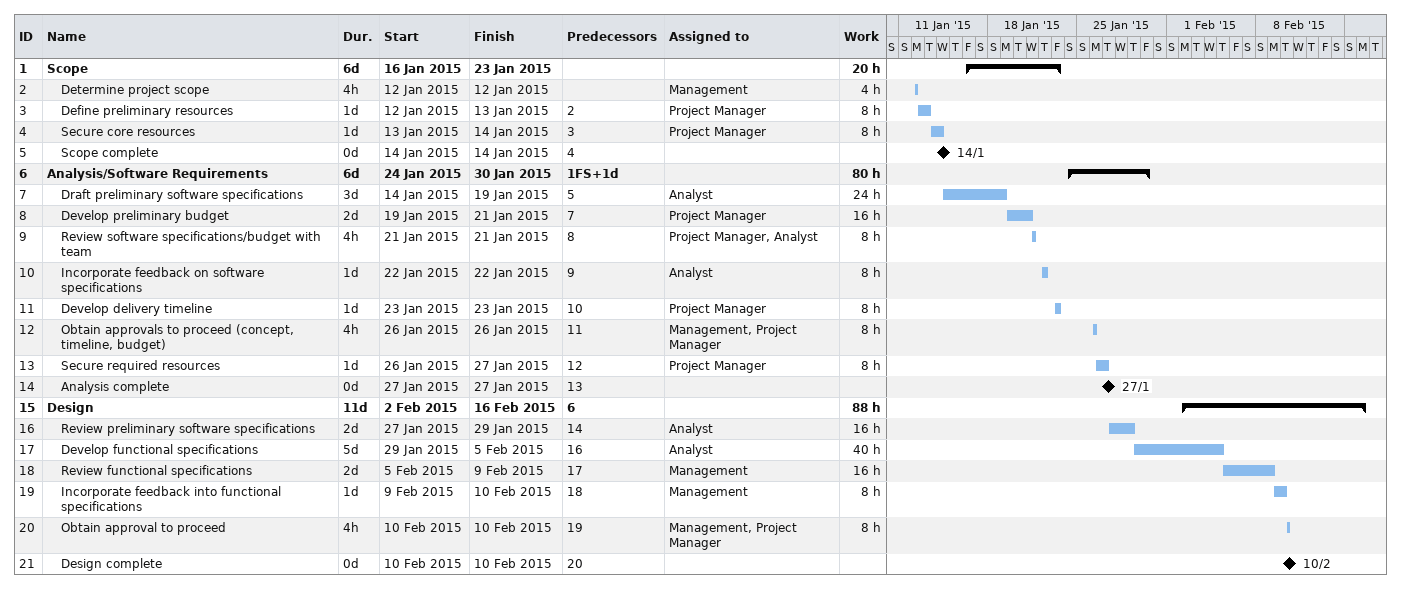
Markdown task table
| ID | Level | Task | Duration | Start | Finish | Predecessors | Resources | Work (h) |
|---|---|---|---|---|---|---|---|---|
| 1 | 1 | **Scope** | 6d | 2015-01-16 | 2015-01-23 |  |  | 20 |
| 2 | 2 | Determine project scope | 4h | 2015-01-12 | 2015-01-12 |  | Management | 4 |
| 3 | 2 | Define preliminary resources | 1d | 2015-01-12 | 2015-01-13 | 2 | Project Manager | 8 |
| 4 | 2 | Secure core resources | 1d | 2015-01-13 | 2015-01-14 | 3 | Project Manager | 8 |
| 5 | 2 | Scope complete | 0d | 2015-01-14 | 2015-01-14 | 4 |  |  |
| 6 | 1 | **Analysis/Software Requirements** | 6d | 2015-01-24 | 2015-01-30 | 1FS+1d |  | 80 |
| 7 | 2 | Draft preliminary software specifications | 3d | 2015-01-14 | 2015-01-19 | 5 | Analyst | 24 |
| 8 | 2 | Develop preliminary budget | 2d | 2015-01-19 | 2015-01-21 | 7 | Project Manager | 16 |
| 9 | 2 | Review software specifications/budget with team | 4h | 2015-01-21 | 2015-01-21 | 8 | Project Manager, Analyst | 8 |
| 10 | 2 | Incorporate feedback on software specifications | 1d | 2015-01-22 | 2015-01-22 | 9 | Analyst | 8 |
| 11 | 2 | Develop delivery timeline | 1d | 2015-01-23 | 2015-01-23 | 10 | Project Manager | 8 |
| 12 | 2 | Obtain approvals to proceed (concept, timeline, budget) | 4h | 2015-01-26 | 2015-01-26 | 11 | Management, Project Manager | 8 |
| 13 | 2 | Secure required resources | 1d | 2015-01-26 | 2015-01-27 | 12 | Project Manager | 8 |
| 14 | 2 | Analysis complete | 0d | 2015-01-27 | 2015-01-27 | 13 |  |  |
| 15 | 1 | **Design** | 11d | 2015-02-02 | 2015-02-16 | 6 |  | 88 |
| 16 | 2 | Review preliminary software specifications | 2d | 2015-01-27 | 2015-01-29 | 14 | Analyst | 16 |
| 17 | 2 | Develop functional specifications | 5d | 2015-01-29 | 2015-02-05 | 16 | Analyst | 40 |
| 18 | 2 | Review functional specifications | 2d | 2015-02-05 | 2015-02-09 | 17 | Management | 16 |
| 19 | 2 | Incorporate feedback into functional specifications | 1d | 2015-02-09 | 2015-02-10 | 18 | Management | 8 |
| 20 | 2 | Obtain approval to proceed | 4h | 2015-02-10 | 2015-02-10 | 19 | Management, Project Manager | 8 |
| 21 | 2 | Design complete | 0d | 2015-02-10 | 2015-02-10 | 20 |  |  |
